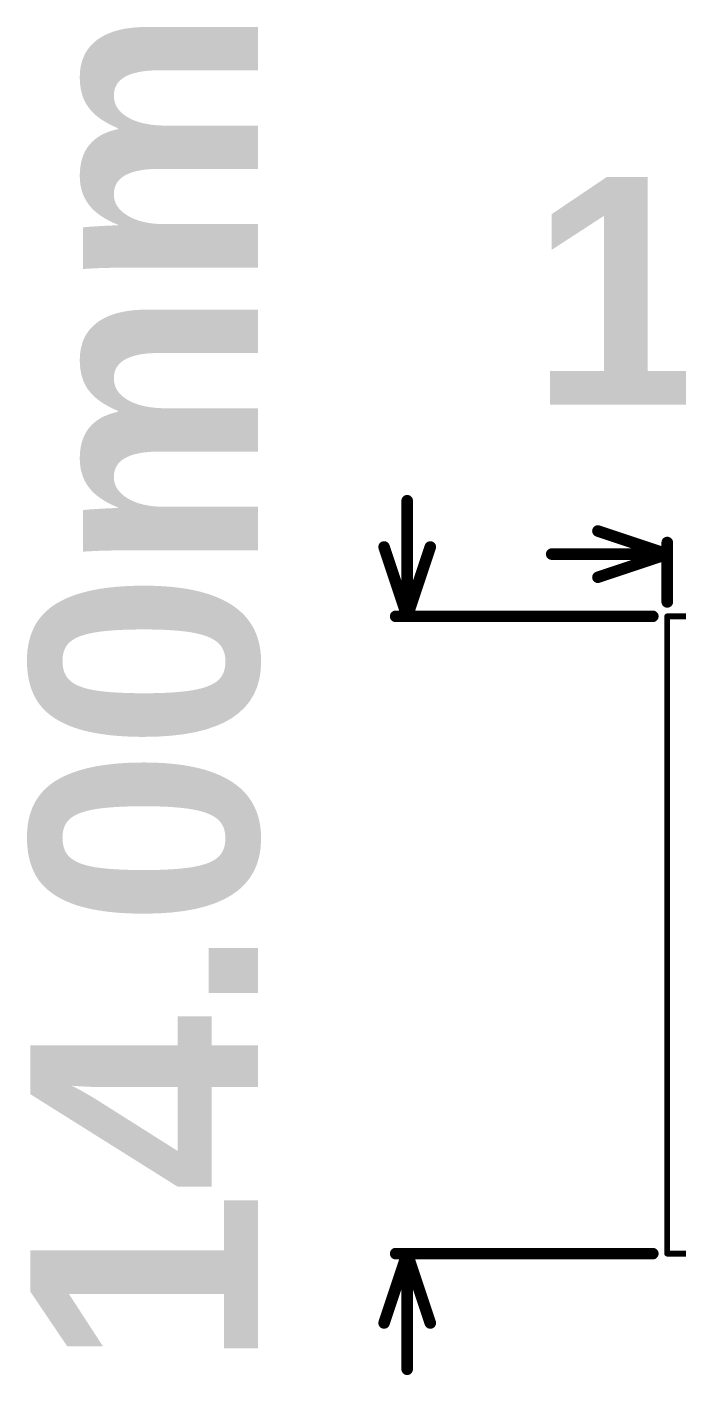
# Model space of a CAD drawing. Header units: inches. Extents: x -14.1 to 26.4, y -2.7 to 26.9.
# Drawn here: x -14.07 to 0.19, y -2.67 to 26.95 of the extents above; entities that cross this region are included whole.
import ezdxf

# ---------------------------------------------------------------- set-up
doc = ezdxf.new("R2010")
doc.units = ezdxf.units.IN
doc.layers.add('Board Outline', color=216, linetype='Continuous')
doc.layers.add('Top Overlay', color=2, linetype='Continuous')
doc.styles.add('Arial_Bold', font='', dxfattribs={"height": 0.2})
doc.styles.get('Arial_Bold').set_extended_font_data('Arial', bold=True)

msp = doc.modelspace()

# ---------------------------------------------------------------- linework, layer by layer
at = {"layer": 'Board Outline'}
for points in [[(0, 14, 0.127, 0.127, 0), (13, 14, 0.127, 0.127, 0)], [(0, 0, 0.127, 0.127, 0), (0, 14, 0.127, 0.127, 0)], [(0, 0, 0.127, 0.127, 0), (13, 0, 0.127, 0.127, 0)]]:
    msp.add_lwpolyline(points, format="xyseb", dxfattribs=at)
for points in [[(-0.032, 14, 0.0635, 0.0635, 1), (0.032, 14, 0.0635, 0.0635, 1)], [(-0.032, 14, 0.0635, 0.0635, 1), (0.032, 14, 0.0635, 0.0635, 1)], [(-0.032, 0, 0.0635, 0.0635, 1), (0.032, 0, 0.0635, 0.0635, 1)], [(-0.032, 0, 0.0635, 0.0635, 1), (0.032, 0, 0.0635, 0.0635, 1)]]:
    msp.add_lwpolyline(points, format="xyseb", close=True, dxfattribs=at)
at = {"layer": 'Top Overlay'}
for points in [[(-5.715, 14, 0.254, 0.254, 0), (-5.715, 16.54, 0.254, 0.254, 0)], [(-1.524, 15.875, 0.254, 0.254, 0), (0, 15.367, 0.254, 0.254, 0)], [(0, 14.317, 0.254, 0.254, 0), (0, 15.621, 0.254, 0.254, 0)], [(-6.223, 15.524, 0.254, 0.254, 0), (-5.715, 14, 0.254, 0.254, 0)], [(-5.715, 14, 0.254, 0.254, 0), (-5.207, 15.524, 0.254, 0.254, 0)], [(-2.54, 15.367, 0.254, 0.254, 0), (0, 15.367, 0.254, 0.254, 0)], [(-1.524, 14.859, 0.254, 0.254, 0), (0, 15.367, 0.254, 0.254, 0)], [(-5.969, 14, 0.254, 0.254, 0), (-0.318, 14, 0.254, 0.254, 0)], [(-6.223, -1.524, 0.254, 0.254, 0), (-5.715, 0, 0.254, 0.254, 0)], [(-5.969, 0, 0.254, 0.254, 0), (-0.318, 0, 0.254, 0.254, 0)], [(-5.715, 0, 0.254, 0.254, 0), (-5.207, -1.524, 0.254, 0.254, 0)], [(-5.715, -2.54, 0.254, 0.254, 0), (-5.715, 0, 0.254, 0.254, 0)]]:
    msp.add_lwpolyline(points, format="xyseb", dxfattribs=at)
for points in [[(-5.779, 16.54, 0.127, 0.127, 1), (-5.652, 16.54, 0.127, 0.127, 1)], [(-1.587, 15.875, 0.127, 0.127, 1), (-1.46, 15.875, 0.127, 0.127, 1)], [(-0.064, 15.621, 0.127, 0.127, 1), (0.064, 15.621, 0.127, 0.127, 1)], [(-6.286, 15.524, 0.127, 0.127, 1), (-6.16, 15.524, 0.127, 0.127, 1)], [(-5.27, 15.524, 0.127, 0.127, 1), (-5.144, 15.524, 0.127, 0.127, 1)], [(-2.603, 15.367, 0.127, 0.127, 1), (-2.477, 15.367, 0.127, 0.127, 1)], [(-0.064, 15.367, 0.127, 0.127, 1), (0.064, 15.367, 0.127, 0.127, 1)], [(-0.064, 15.367, 0.127, 0.127, 1), (0.064, 15.367, 0.127, 0.127, 1)], [(-0.064, 15.367, 0.127, 0.127, 1), (0.064, 15.367, 0.127, 0.127, 1)], [(-1.587, 14.859, 0.127, 0.127, 1), (-1.46, 14.859, 0.127, 0.127, 1)], [(-0.064, 14.317, 0.127, 0.127, 1), (0.064, 14.317, 0.127, 0.127, 1)], [(-6.032, 14, 0.127, 0.127, 1), (-5.905, 14, 0.127, 0.127, 1)], [(-5.779, 14, 0.127, 0.127, 1), (-5.652, 14, 0.127, 0.127, 1)], [(-5.779, 14, 0.127, 0.127, 1), (-5.652, 14, 0.127, 0.127, 1)], [(-5.779, 14, 0.127, 0.127, 1), (-5.652, 14, 0.127, 0.127, 1)], [(-0.381, 14, 0.127, 0.127, 1), (-0.254, 14, 0.127, 0.127, 1)], [(-6.032, 0, 0.127, 0.127, 1), (-5.905, 0, 0.127, 0.127, 1)], [(-5.779, 0, 0.127, 0.127, 1), (-5.652, 0, 0.127, 0.127, 1)], [(-5.779, 0, 0.127, 0.127, 1), (-5.652, 0, 0.127, 0.127, 1)], [(-5.779, 0, 0.127, 0.127, 1), (-5.652, 0, 0.127, 0.127, 1)], [(-0.381, 0, 0.127, 0.127, 1), (-0.254, 0, 0.127, 0.127, 1)], [(-6.286, -1.524, 0.127, 0.127, 1), (-6.16, -1.524, 0.127, 0.127, 1)], [(-5.27, -1.524, 0.127, 0.127, 1), (-5.144, -1.524, 0.127, 0.127, 1)], [(-5.779, -2.54, 0.127, 0.127, 1), (-5.652, -2.54, 0.127, 0.127, 1)]]:
    msp.add_lwpolyline(points, format="xyseb", close=True, dxfattribs=at)

# ---------------------------------------------------------------- texts
at = {"layer": 'Top Overlay', "style": 'Arial_Bold'}
msp.add_text('14.00mm', height=5, rotation=90, dxfattribs=at).set_placement((-8.996, -2.517))
msp.add_text('13.00mm', height=5, dxfattribs=at).set_placement((-3.017, 18.648))

doc.saveas('drawing.dxf')
